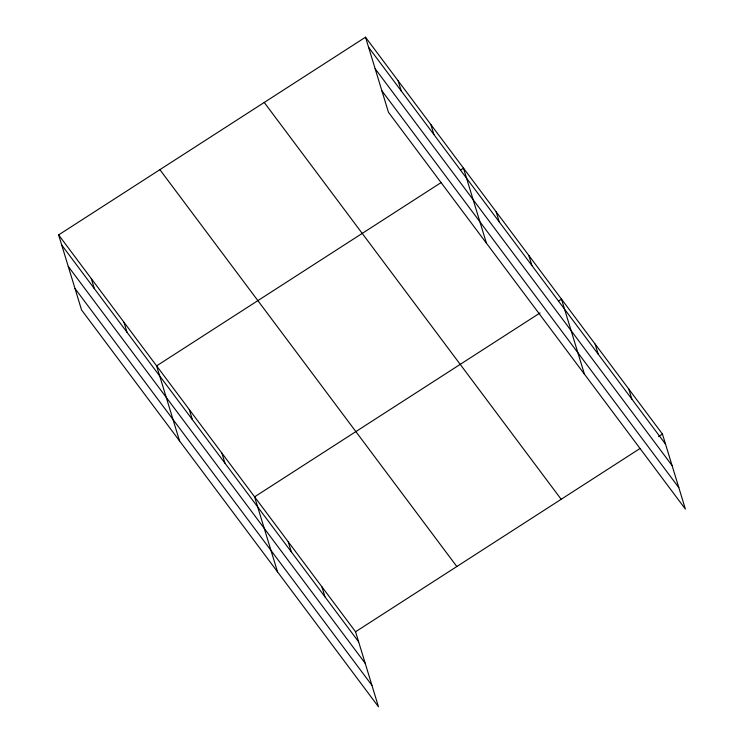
<?xml version="1.0" encoding="UTF-8"?>
<svg xmlns="http://www.w3.org/2000/svg" width="744" height="744" viewBox="0 0 744 744"><rect width="100%" height="100%" fill="white"/><g stroke="black" fill="none" stroke-linecap="round" stroke-linejoin="round"><path stroke-width="1.12" d="M58.618 234.918L355.558 631.768L378.491 706.8L81.552 309.95L58.618 234.918L365.509 37.2L662.448 434.05L685.382 509.082L388.442 112.232L365.509 37.2M441.099 182.587L156.603 365.881L179.546 440.904M460.573 170.041L463.493 168.163L486.436 243.186M540.06 312.926L254.597 496.843L277.531 571.866M558.567 301.004L561.488 299.125L584.421 374.148M355.558 631.768L640.045 448.483M658.552 436.561L662.448 434.05M368.587 47.272L665.527 444.122M375.143 68.708L672.074 465.558M381.895 90.796L678.826 487.646M264.232 102.449L561.171 499.298M159.886 169.669L456.825 566.528M61.696 244.99L358.636 641.84M68.253 266.426L365.183 663.276M75.005 288.514L371.944 685.364M628.792 389.075L631.87 399.147M595.135 344.1L598.223 354.172M528.826 255.471L531.904 265.543M496.164 211.817L499.243 221.889M430.832 124.508L433.91 134.58M398.17 80.854L401.249 90.926M321.901 586.793L324.979 596.865M288.244 541.818L291.332 551.89M221.935 453.189L225.013 463.261M189.274 409.535L192.352 419.607M123.941 322.226L127.019 332.298M91.28 278.572L94.358 288.644"/></g></svg>
